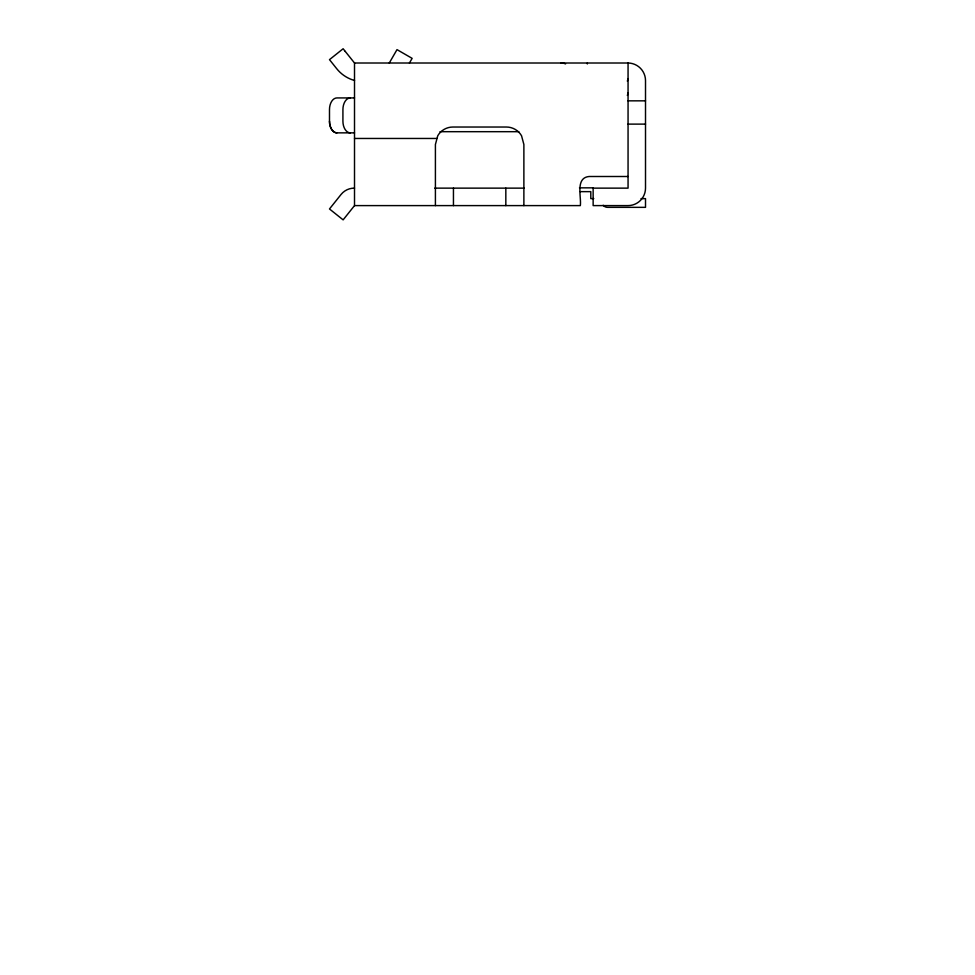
<?xml version="1.0" encoding="UTF-8"?>
<svg xmlns="http://www.w3.org/2000/svg" width="975" height="975" viewBox="0 0 975 975"><rect width="100%" height="100%" fill="white"/><g stroke="black" fill="none" stroke-linecap="round" stroke-linejoin="round"><path stroke-width="1.46" d="M389.281 63.009L397.008 49.627L412.133 58.354L409.439 63.009M345.26 51.419L354.51 63.009L354.51 205.603L343.127 219.863L329.489 208.967L341.043 194.488A16.88 16.88 0 0 1 354.51 188.138M354.51 63.009L628.058 63.009A17.623 17.623 0 0 1 645.511 80.474L645.511 188.138A17.465 17.465 0 0 1 628.058 205.603L593.141 205.603L593.141 188.138L628.058 188.138L628.058 63.009M354.23 80.474L354.51 80.474A34.491 34.491 0 0 1 336.741 68.737L329.489 59.646L343.127 48.75L345.272 51.443M354.51 97.927L336.911 97.927A11.639 7.434 -90 0 0 329.489 109.566L329.489 121.205A11.639 7.434 -90 0 0 336.911 132.856L354.51 132.856M628.058 100.839L645.511 100.839M628.058 124.118L645.511 124.118M439.993 131.686L518.81 131.686M354.51 138.462L436.629 138.462M628.058 176.499L589.058 176.499C575.104 177.864 581.539 196.987 580.332 205.603L354.51 205.603M579.467 187.846L593.141 187.846M434.728 188.138L524.136 188.138M580.332 191.636L590.801 191.636L590.801 198.62L593.787 198.62M641.026 198.62L645.511 198.62L645.511 207.346L607.632 207.346A5.826 5.826 0 0 1 603.172 205.274M587.316 63.022L587.316 63.96M523.88 205.603L523.88 144.495L521.54 135.757A17.465 17.465 0 0 0 506.415 127.03L452.875 127.03A17.465 17.465 0 0 0 437.751 135.757L435.411 144.495L435.411 205.603M505.83 188.138L505.83 205.603M453.448 188.138L453.448 205.603M628.058 78.597A18.403 10.554 0 0 1 627.315 81.083M350.354 97.927A11.639 7.434 -90 0 0 342.92 109.566L342.92 121.205A11.639 7.434 -90 0 0 350.354 132.856M561.125 63.009A11.639 11.639 0 0 1 565.573 63.899M336.911 132.856A11.639 7.434 90 0 1 329.489 121.205M628.058 92.905A18.403 10.554 0 0 1 627.315 95.379"/></g></svg>
